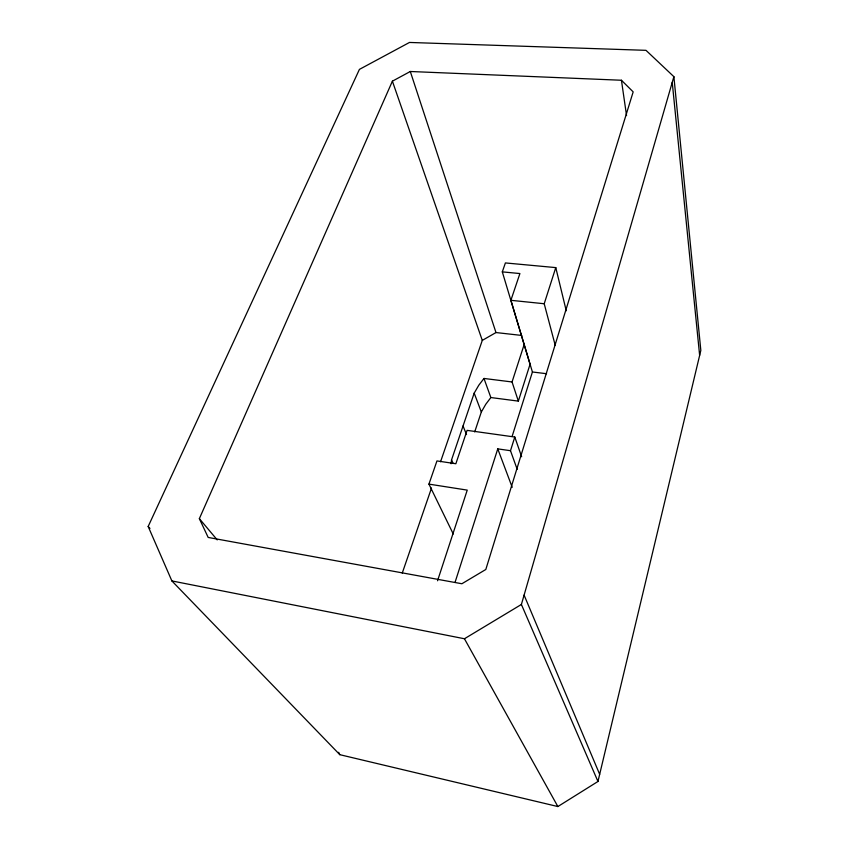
<?xml version="1.0" encoding="UTF-8"?>
<svg xmlns="http://www.w3.org/2000/svg" width="849" height="849" viewBox="0 0 849 849"><rect width="100%" height="100%" fill="white"/><g stroke="black" fill="none" stroke-linecap="round" stroke-linejoin="round"><path stroke-width="1.27" d="M451.084 463.745L451.541 459.893L474.188 393.129L478.783 385.244L483.972 378.452L512.053 381.965L518.346 401.121L490.86 397.544L485.798 404.23L481.33 411.998L474.697 431.929M597.961 781.483L700.828 350.414L673.883 76.675L645.993 50.335L409.483 42.45L359.424 69.385L148.172 526.486L171.88 580.928L339.812 754.676L557.867 806.55L597.961 781.483L521.392 604.467L673.883 76.675M517.19 469.317L510.493 450.702L514.791 437.033L467.099 430.358L455.86 463.745L436.959 460.922L428.936 484.121L453.26 534M512.17 436.227L532.419 371.989L510.886 300.313L519.906 273.548L502.311 271.871L505.399 262.935L555.777 267.605L566.251 310.787M518.346 401.121L530.063 364.242L502.311 271.871M455.032 582.414L497.769 448.877L510.493 450.702M555.257 345.426L544.209 303.74L555.777 267.605M512.053 381.965L524.151 344.567M437.543 580.769L467.247 490.117L428.936 484.121M402.256 573.096L431.515 488.026M440.557 461.75L482.285 340.396L392.397 81.175L410.3 71.496L621.436 80.252L633.174 91.872L485.808 569.488L461.877 583.751L208.175 537.438L199.356 518.654L392.397 81.175M171.88 580.928L464.445 638.756L521.392 604.467M482.285 340.396L495.986 332.553L521.753 335.44M510.886 300.313L544.209 303.74M532.419 371.989L546.565 373.709M148.172 526.486L149.965 528.418M199.356 518.654L217.217 539.89M464.445 638.756L557.867 806.55M338.655 752.299L339.812 754.676M451.541 459.893L453.122 463.458M524.098 595.117L599.67 774.33M463.034 425.996L466.536 434.582M474.188 393.129L481.33 411.998M497.769 448.877L512.202 487.305M483.972 378.452L490.86 397.544M514.791 437.033L521.647 456.741M410.3 71.496L495.986 332.553M621.436 80.252L626.551 115.57M672.238 82.364L699.64 355.37"/></g></svg>
